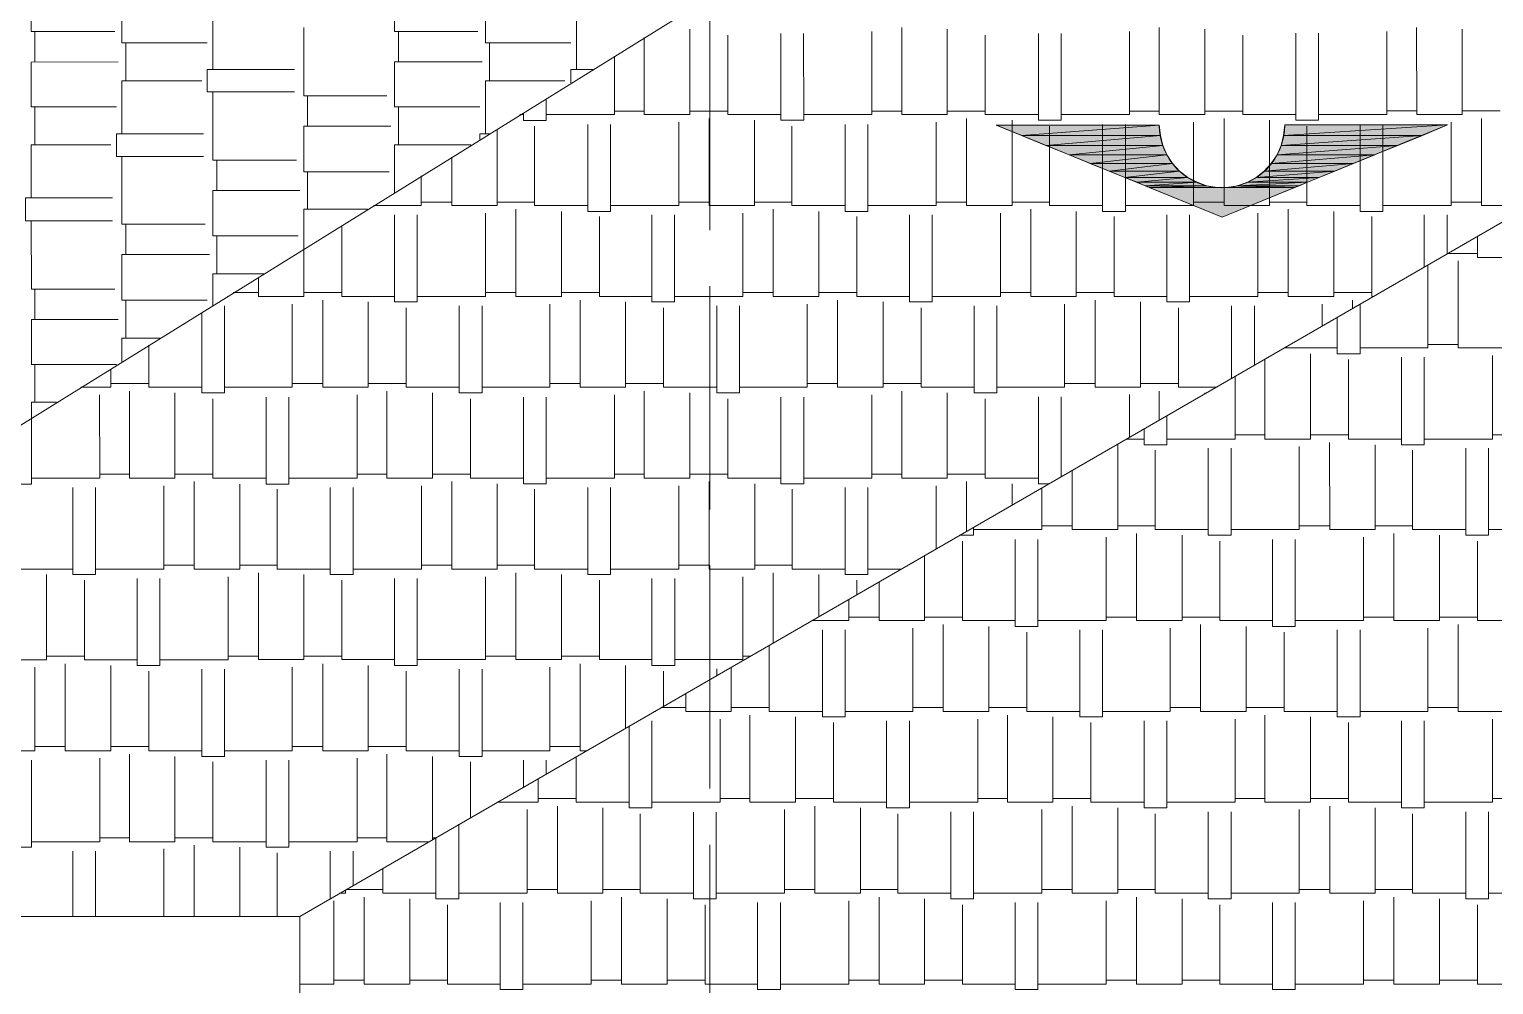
# Model space of a CAD drawing. Header units: metres. Extents: x 14 to 155, y 0 to 125.
# Drawn here: x 105.576 to 109.506, y 99.608 to 102.173 of the extents above; entities that cross this region are included whole.
import ezdxf

# ---------------------------------------------------------------- set-up
doc = ezdxf.new("R2010")
doc.units = ezdxf.units.M
doc.layers.add('PDF2_Geometry', color=7, linetype='Continuous', true_color=0xffbe80)
doc.layers.add('PDF2_Solid Fills', color=7, linetype='Continuous')

msp = doc.modelspace()

# ---------------------------------------------------------------- linework, layer by layer
at = {"layer": 'PDF2_Geometry', "color": 0, "lineweight": 5}
msp.add_lwpolyline([(106.3024, 99.7912), (103.4275, 99.7911), (103.427, 112.3918), (114.5739, 112.3922), (114.5744, 99.7915), (113.7253, 99.7915), (113.7253, 98.1903), (106.3025, 98.19)], close=True, dxfattribs=at)
for points in [[(103.4276, 99.7911), (108.6116, 103.0092), (114.5744, 99.7915)], [(106.3024, 99.7912), (110.0138, 101.9345), (113.7253, 99.7915)]]:
    msp.add_lwpolyline(points, dxfattribs=at)
at = {"layer": 'PDF2_Geometry', "color": 0, "lineweight": 0}
for points in [[(105.5816, 102.3495), (105.5816, 102.1662), (105.8057, 102.1662)], [(106.5561, 102.3495), (106.5561, 102.1663), (106.7802, 102.1663)], [(106.0596, 102.2587), (105.8245, 102.2587), (105.8245, 102.1365)], [(107.034, 102.2587), (106.8005, 102.2587), (106.8005, 102.1365)], [(107.4021, 102.2336), (107.4022, 101.6336)], [(106.282, 102.2069), (106.0689, 102.2069), (106.0689, 102.0643)], [(107.258, 102.207), (107.0449, 102.207), (107.0449, 102.0644)], [(105.5911, 102.1662), (105.5911, 102.0847)], [(106.3133, 102.1772), (106.3133, 101.9939), (106.5358, 101.9939)], [(106.5671, 102.1663), (106.5671, 102.0848)], [(107.2266, 102.1506), (107.2266, 101.9438), (107.3488, 101.9438)], [(107.3489, 101.9438), (107.3489, 102.1726)], [(107.4507, 102.1569), (107.4507, 101.9438), (107.5933, 101.9438)], [(107.5933, 102.1616), (107.5933, 101.9282), (107.6544, 101.9282)], [(107.6544, 101.9282), (107.6543, 102.1616)], [(107.6544, 101.9438), (107.8376, 101.9438), (107.8376, 102.1663)], [(107.9176, 102.1773), (107.9176, 101.9438), (108.0398, 101.9438), (108.0398, 102.1726)], [(108.1416, 102.1569), (108.1416, 101.9438), (108.2842, 101.9438)], [(108.2842, 102.1616), (108.2842, 101.9282), (108.3453, 101.9282), (108.3453, 102.1616)], [(108.3453, 101.9438), (108.5286, 101.9439), (108.5286, 102.1663)], [(108.6085, 102.1773), (108.6085, 101.9439), (108.7306, 101.9439), (108.7306, 102.1726)], [(108.8325, 102.157), (108.8326, 101.9439), (108.9752, 101.9439)], [(108.9751, 102.1617), (108.9751, 101.9282), (109.0362, 101.9282), (109.0362, 102.1617)], [(109.0362, 101.9439), (109.2195, 101.9439), (109.2195, 102.1664)], [(109.2993, 102.1773), (109.2994, 101.9439), (109.4215, 101.9439)], [(109.4216, 101.9439), (109.4216, 102.1726)], [(105.8245, 102.1364), (106.0533, 102.1364)], [(105.8355, 102.1364), (105.8355, 102.0346)], [(106.8005, 102.1365), (107.0293, 102.1365)], [(106.8115, 102.1365), (106.8115, 102.0346)], [(105.8151, 102.0848), (105.5816, 102.0847), (105.5816, 101.9641), (105.8104, 101.9641)], [(106.2883, 102.0644), (106.0532, 102.0644), (106.0532, 102.0049), (106.2883, 102.0049)], [(106.7912, 102.0848), (106.5561, 102.0848), (106.5561, 101.9641), (106.7849, 101.9641)], [(106.9635, 101.9438), (107.1468, 101.9438), (107.1468, 102.1005)], [(107.0888, 102.0645), (107.0293, 102.0645), (107.0293, 102.0285)], [(106.0392, 102.0346), (105.8245, 102.0346), (105.8246, 101.892)], [(107.0136, 102.0346), (106.8005, 102.0346), (106.8005, 101.892)], [(106.0689, 102.0049), (106.0689, 101.8216), (106.293, 101.8216)], [(106.3227, 101.9939), (106.3227, 101.9125)], [(106.9023, 101.9485), (106.9023, 101.9281), (106.9635, 101.9281), (106.9635, 101.9861)], [(105.5911, 101.9641), (105.5911, 101.8623)], [(106.5671, 101.9641), (106.5671, 101.8623)], [(106.893, 101.9438), (106.9023, 101.9438)], [(107.1468, 101.9532), (107.2266, 101.9532)], [(107.3489, 101.9532), (107.4507, 101.9532)], [(107.8376, 101.9532), (107.9175, 101.9532)], [(108.0398, 101.9532), (108.1416, 101.9532)], [(108.5286, 101.9532), (108.6085, 101.9532)], [(108.7306, 101.9532), (108.8325, 101.9532)], [(109.2195, 101.9533), (109.2994, 101.9533)], [(109.4216, 101.9533), (109.5234, 101.9533)], [(106.5467, 101.9125), (106.3133, 101.9125), (106.3133, 101.7903)], [(106.7097, 101.8294), (106.7097, 101.6994), (106.8319, 101.6994), (106.8318, 101.9046)], [(106.9322, 101.9125), (106.9322, 101.6994), (107.0748, 101.6994)], [(107.0747, 101.9172), (107.0747, 101.6837), (107.1358, 101.6837), (107.1358, 101.9172)], [(107.1358, 101.6994), (107.3191, 101.6994), (107.3191, 101.9235)], [(107.4006, 101.9328), (107.4006, 101.6994), (107.5227, 101.6994)], [(107.5228, 101.6994), (107.5228, 101.9282)], [(107.623, 101.9125), (107.623, 101.6994), (107.7656, 101.6994)], [(107.7656, 101.9172), (107.7656, 101.6838), (107.8268, 101.6838)], [(107.8267, 101.6838), (107.8267, 101.9172)], [(108.0101, 101.6994), (108.0101, 101.9235)], [(108.0915, 101.9329), (108.0915, 101.6994), (108.2137, 101.6994), (108.2137, 101.9282)], [(108.3139, 101.9125), (108.3139, 101.6994), (108.4565, 101.6994)], [(108.4565, 101.9172), (108.4565, 101.6838), (108.5176, 101.6838), (108.5176, 101.9172)], [(108.5176, 101.6994), (108.7009, 101.6994), (108.7009, 101.9235)], [(108.7824, 101.9329), (108.7824, 101.6994), (108.9046, 101.6995), (108.9046, 101.9282)], [(109.0049, 101.9126), (109.0049, 101.6995), (109.1475, 101.6995)], [(109.1474, 101.9173), (109.1474, 101.6838), (109.2085, 101.6838), (109.2085, 101.9173)], [(109.2085, 101.6995), (109.3918, 101.6995), (109.3918, 101.9235)], [(109.4733, 101.9329), (109.4733, 101.6995), (109.5954, 101.6995), (109.5954, 101.9282)], [(106.0438, 101.892), (105.8104, 101.892), (105.8104, 101.8309)], [(106.8115, 101.892), (106.7849, 101.892), (106.7849, 101.8764)], [(105.7947, 101.8623), (105.5816, 101.8623), (105.5816, 101.7197)], [(105.8104, 101.831), (106.0438, 101.831)], [(105.8246, 101.831), (105.8246, 101.6493)], [(106.7613, 101.8623), (106.5561, 101.8623), (106.5561, 101.7339)], [(106.0798, 101.8216), (106.0799, 101.7401)], [(106.3133, 101.7902), (106.5421, 101.7902)], [(106.3227, 101.7902), (106.3227, 101.69)], [(106.4998, 101.6994), (106.6282, 101.6994), (106.6282, 101.7792)], [(105.7994, 101.7197), (105.566, 101.7197), (105.566, 101.6585)], [(106.3023, 101.74), (106.0689, 101.74), (106.0689, 101.6179), (106.2976, 101.6179)], [(106.6282, 101.7087), (106.7097, 101.7087)], [(106.8319, 101.7087), (106.9321, 101.7088)], [(107.3191, 101.7088), (107.4006, 101.7088)], [(107.5228, 101.7088), (107.623, 101.7088)], [(108.0101, 101.7088), (108.0915, 101.7088)], [(108.2137, 101.7088), (108.3139, 101.7088)], [(108.7009, 101.7088), (108.7824, 101.7088)], [(108.9046, 101.7088), (109.0048, 101.7088)], [(109.3918, 101.7088), (109.4733, 101.7088)], [(106.484, 101.69), (106.3133, 101.69), (106.3133, 101.5835)], [(106.5561, 101.6743), (106.5561, 101.4409), (106.6173, 101.4409), (106.6173, 101.6743)], [(106.6173, 101.4549), (106.8006, 101.455), (106.8005, 101.679)], [(106.882, 101.69), (106.882, 101.455), (107.0042, 101.455), (107.0042, 101.6837)], [(107.1061, 101.6696), (107.1061, 101.455), (107.2471, 101.455)], [(107.2471, 101.6744), (107.2471, 101.4409), (107.3082, 101.4409)], [(107.3081, 101.455), (107.4914, 101.455), (107.4914, 101.6791)], [(107.3081, 101.4409), (107.3081, 101.6744)], [(107.5729, 101.69), (107.5729, 101.455), (107.6951, 101.455)], [(107.6952, 101.455), (107.6951, 101.6837)], [(107.797, 101.6696), (107.797, 101.455), (107.938, 101.455)], [(107.8267, 101.6994), (108.01, 101.6994)], [(107.938, 101.6744), (107.938, 101.4409), (107.9991, 101.4409), (107.9991, 101.6744)], [(107.9991, 101.455), (108.1824, 101.455), (108.1824, 101.6791)], [(108.2639, 101.6901), (108.2639, 101.455), (108.386, 101.455), (108.386, 101.6838)], [(108.4878, 101.6696), (108.4878, 101.455), (108.6288, 101.455)], [(108.6288, 101.6744), (108.6288, 101.441), (108.69, 101.441), (108.69, 101.6744)], [(108.69, 101.455), (108.8733, 101.455), (108.8733, 101.6791)], [(108.9547, 101.6901), (108.9547, 101.455), (109.0769, 101.455), (109.0769, 101.6838)], [(109.1788, 101.6696), (109.1788, 101.455), (109.1835, 101.455)], [(109.3197, 101.5349), (109.3197, 101.6743)], [(109.3808, 101.5694), (109.3808, 101.6744)], [(105.566, 101.6586), (105.7994, 101.6586)], [(105.5816, 101.6586), (105.5817, 101.4753)], [(105.8246, 101.6492), (106.0486, 101.6492)], [(105.8355, 101.6492), (105.8355, 101.5677)], [(106.4151, 101.6461), (106.4151, 101.4549), (106.5561, 101.4549)], [(106.0799, 101.6179), (106.0799, 101.5161)], [(109.4623, 101.6165), (109.4623, 101.5601), (109.6033, 101.5601)], [(106.0596, 101.5677), (105.8246, 101.5677), (105.8246, 101.4455), (106.0533, 101.4456)], [(106.1911, 101.5066), (106.1911, 101.4549), (106.3133, 101.4549), (106.3133, 101.5834)], [(109.384, 101.571), (109.4624, 101.571)], [(106.2052, 101.5161), (106.0689, 101.5161), (106.0689, 101.4315)], [(109.3292, 101.3172), (109.3292, 101.5397)], [(109.4107, 101.5507), (109.4107, 101.3172), (109.5328, 101.3172), (109.5328, 101.546)], [(105.5817, 101.4753), (105.8057, 101.4753)], [(105.5911, 101.4753), (105.5911, 101.3938)], [(107.4022, 101.4832), (107.4022, 100.8832)], [(105.8355, 101.4455), (105.8355, 101.3437)], [(106.1003, 101.2121), (106.282, 101.2121), (106.282, 101.4346)], [(106.1081, 101.4549), (106.1097, 101.4549), (106.1097, 101.4565)], [(106.1237, 101.4659), (106.1911, 101.4659)], [(106.3133, 101.4659), (106.4151, 101.4659)], [(106.3635, 101.4456), (106.3635, 101.2121), (106.4856, 101.2121), (106.4856, 101.4409)], [(106.7912, 101.2121), (106.9729, 101.2121), (106.9729, 101.4346)], [(106.8006, 101.4659), (106.882, 101.4659)], [(107.0042, 101.4659), (107.106, 101.4659)], [(107.0543, 101.4456), (107.0544, 101.2121), (107.1765, 101.2121)], [(107.1766, 101.2121), (107.1766, 101.4409)], [(107.4914, 101.466), (107.5729, 101.466)], [(107.6638, 101.2122), (107.6638, 101.4346)], [(107.6952, 101.466), (107.797, 101.466)], [(107.7453, 101.4456), (107.7453, 101.2122), (107.8675, 101.2122), (107.8675, 101.4409)], [(108.1824, 101.466), (108.2639, 101.466)], [(108.3547, 101.2122), (108.3547, 101.4347)], [(108.386, 101.466), (108.4878, 101.466)], [(108.4362, 101.4456), (108.4362, 101.2122), (108.5584, 101.2122), (108.5583, 101.441)], [(108.8733, 101.466), (108.9547, 101.466)], [(109.0456, 101.3768), (109.0456, 101.4347)], [(109.0769, 101.466), (109.1787, 101.466)], [(109.1271, 101.4237), (109.1271, 101.4457)], [(109.1474, 101.3016), (109.1474, 101.4347)], [(105.8151, 101.3938), (105.5817, 101.3938), (105.5817, 101.2731)], [(106.0392, 101.4126), (106.0392, 101.1964), (106.1003, 101.1964), (106.1003, 101.4299)], [(106.5875, 101.4252), (106.5876, 101.2121), (106.7302, 101.2121)], [(106.73, 101.4299), (106.7301, 101.1965), (106.7912, 101.1965), (106.7912, 101.4299)], [(107.2784, 101.4253), (107.2784, 101.2121), (107.421, 101.2122)], [(107.4209, 101.4299), (107.4209, 101.1965), (107.4821, 101.1965), (107.4821, 101.4299)], [(107.9693, 101.4253), (107.9693, 101.2122), (108.1119, 101.2122)], [(108.1119, 101.43), (108.1119, 101.1965), (108.173, 101.1965)], [(108.1729, 101.1965), (108.1729, 101.43)], [(108.6602, 101.4253), (108.6602, 101.2122), (108.7604, 101.2122)], [(108.8028, 101.2357), (108.8028, 101.43)], [(108.8639, 101.2702), (108.8639, 101.4299)], [(109.0864, 101.3987), (109.0864, 101.3016), (109.1475, 101.3016)], [(105.928, 101.3437), (105.8246, 101.3437), (105.8246, 101.2811)], [(105.8966, 101.3249), (105.8966, 101.2121), (106.0392, 101.2121)], [(108.9438, 101.3172), (109.0864, 101.3172)], [(108.9438, 101.3172), (108.9438, 101.3172)], [(109.1474, 101.3172), (109.3291, 101.3172)], [(109.3292, 101.3266), (109.4107, 101.3266)], [(108.8921, 101.2874), (108.8921, 101.0728), (109.0143, 101.0728), (109.0143, 101.3016)], [(109.1161, 101.2859), (109.1161, 101.0728), (109.2587, 101.0728)], [(109.2587, 101.2922), (109.2587, 101.0572), (109.3198, 101.0572)], [(109.3197, 101.0572), (109.3197, 101.2922)], [(109.5031, 101.0728), (109.5031, 101.2969)], [(105.5817, 101.2732), (105.8104, 101.2732)], [(105.5911, 101.2732), (105.5911, 101.1714)], [(105.7149, 101.2121), (105.7948, 101.2121), (105.7948, 101.2607)], [(108.6289, 101.0728), (108.8122, 101.0728), (108.8121, 101.2404)], [(105.7948, 101.2215), (105.8966, 101.2215)], [(105.8449, 101.2011), (105.8449, 100.9677), (105.9671, 100.9677), (105.9671, 101.1964)], [(106.282, 101.2215), (106.3635, 101.2215)], [(106.4856, 101.2215), (106.5875, 101.2215)], [(106.5358, 101.2012), (106.5358, 100.9677), (106.658, 100.9677), (106.658, 101.1965)], [(106.9729, 101.2215), (107.0544, 101.2215)], [(107.1766, 101.2215), (107.2784, 101.2215)], [(107.2267, 101.2012), (107.2267, 100.9677), (107.3488, 100.9677)], [(107.4821, 101.2122), (107.6638, 101.2122)], [(107.6638, 101.2215), (107.7453, 101.2215)], [(107.8675, 101.2215), (107.9693, 101.2216)], [(107.9176, 101.2012), (107.9176, 100.9678), (108.0398, 100.9678), (108.0398, 101.1965)], [(108.1729, 101.2122), (108.3546, 101.2122)], [(108.3547, 101.2216), (108.4362, 101.2216)], [(108.5584, 101.2216), (108.6602, 101.2216)], [(108.6085, 101.1244), (108.6085, 101.2012)], [(105.6491, 101.1714), (105.5817, 101.1714), (105.5817, 101.1291)], [(105.7651, 100.9677), (105.765, 101.1917)], [(106.0689, 101.1808), (106.0689, 100.9677), (106.2115, 100.9677)], [(106.2115, 101.1855), (106.2115, 100.952), (106.2726, 100.952), (106.2726, 101.1855)], [(106.2726, 100.9677), (106.4559, 100.9677), (106.4559, 101.1918)], [(106.7599, 101.1808), (106.7599, 100.9677), (106.9025, 100.9677)], [(106.9024, 101.1855), (106.9024, 100.9521), (106.9635, 100.9521), (106.9635, 101.1855)], [(106.9635, 100.9677), (107.1468, 100.9677), (107.1468, 101.1918)], [(107.3489, 100.9677), (107.3489, 101.1965)], [(107.4507, 101.1808), (107.4508, 100.9677), (107.5934, 100.9677)], [(107.5933, 101.1855), (107.5934, 100.9521), (107.6545, 100.9521)], [(107.6544, 100.9677), (107.8377, 100.9678), (107.8377, 101.1918)], [(107.6544, 100.9521), (107.6544, 101.1855)], [(108.1416, 101.1809), (108.1416, 100.9678), (108.2842, 100.9678)], [(108.2842, 101.1856), (108.2842, 100.9521), (108.3124, 100.9521)], [(108.3454, 100.971), (108.3453, 101.1856)], [(108.5286, 101.0775), (108.5286, 101.1919)], [(108.7307, 101.195), (108.7307, 101.1965)], [(105.5817, 100.952), (105.5817, 101.129)], [(108.5677, 101.0994), (108.5677, 101.0571), (108.6289, 101.0571), (108.6289, 101.1355)], [(105.5206, 101.0914), (105.5206, 100.952), (105.5818, 100.952)], [(108.8122, 101.0838), (108.892, 101.0838)], [(109.0143, 101.0838), (109.1161, 101.0838)], [(109.5031, 101.0838), (109.583, 101.0838)], [(108.3751, 100.9882), (108.3751, 100.83), (108.4972, 100.83), (108.4972, 101.0571)], [(108.5208, 101.0728), (108.5677, 101.0728)], [(108.5976, 101.0431), (108.5976, 100.83), (108.7402, 100.83)], [(108.7402, 101.0478), (108.7402, 100.8143), (108.8013, 100.8143)], [(108.8012, 100.83), (108.9845, 100.83), (108.9845, 101.0525)], [(108.8012, 100.8143), (108.8012, 101.0478)], [(109.0659, 101.0634), (109.066, 100.83), (109.1881, 100.83)], [(109.1882, 100.83), (109.1882, 101.0572)], [(109.2884, 101.0431), (109.2884, 100.83), (109.431, 100.83)], [(109.3197, 101.0728), (109.503, 101.0728)], [(109.431, 101.0478), (109.431, 100.8143), (109.4922, 100.8143), (109.4922, 101.0478)], [(109.4922, 100.83), (109.6754, 100.83), (109.6754, 101.0525)], [(105.5817, 100.9677), (105.765, 100.9677)], [(105.7651, 100.9786), (105.8449, 100.9786)], [(105.9671, 100.9787), (106.0689, 100.9787)], [(106.4559, 100.9787), (106.5358, 100.9787)], [(106.658, 100.9787), (106.7598, 100.9787)], [(107.1468, 100.9787), (107.2267, 100.9787)], [(107.3489, 100.9787), (107.4508, 100.9787)], [(107.8377, 100.9787), (107.9176, 100.9787)], [(108.0398, 100.9787), (108.1416, 100.9787)], [(105.5504, 100.9379), (105.5504, 100.7233), (105.693, 100.7233)], [(105.693, 100.9426), (105.693, 100.7092), (105.7541, 100.7092), (105.7541, 100.9426)], [(105.7541, 100.7233), (105.9374, 100.7233), (105.9374, 100.9473)], [(106.0188, 100.9583), (106.0189, 100.7233), (106.141, 100.7233), (106.141, 100.952)], [(106.2413, 100.9379), (106.2413, 100.7233), (106.3839, 100.7233)], [(106.3838, 100.9427), (106.3838, 100.7092), (106.445, 100.7092), (106.445, 100.9427)], [(106.445, 100.7233), (106.6283, 100.7233), (106.6283, 100.9474)], [(106.7097, 100.9583), (106.7097, 100.7233), (106.8319, 100.7233), (106.8319, 100.9521)], [(106.9322, 100.9379), (106.9322, 100.7233), (107.0748, 100.7233)], [(107.0747, 100.9427), (107.0747, 100.7092), (107.1358, 100.7092), (107.1358, 100.9427)], [(107.1358, 100.7233), (107.3191, 100.7233), (107.3191, 100.9474)], [(107.4006, 100.9584), (107.4006, 100.7233), (107.5228, 100.7233)], [(107.5229, 100.7233), (107.5229, 100.9521)], [(107.6231, 100.9379), (107.6231, 100.7233), (107.7657, 100.7233)], [(107.7657, 100.9427), (107.7657, 100.7093), (107.8268, 100.7093)], [(107.8267, 100.7093), (107.8267, 100.9427)], [(108.0101, 100.7782), (108.0101, 100.9474)], [(108.0916, 100.8253), (108.0916, 100.9584)], [(108.1103, 100.8299), (108.2936, 100.83), (108.2936, 100.9411)], [(108.2137, 100.8958), (108.2137, 100.9522)], [(108.0727, 100.8143), (108.1103, 100.8143), (108.1103, 100.8362)], [(108.2826, 100.5855), (108.4659, 100.5855), (108.4659, 100.8096)], [(108.2936, 100.8393), (108.3751, 100.8393)], [(108.4972, 100.8393), (108.5975, 100.8393)], [(108.5474, 100.819), (108.5474, 100.5855), (108.6696, 100.5856)], [(108.6697, 100.5856), (108.6697, 100.8143)], [(108.9845, 100.8394), (109.066, 100.8394)], [(109.1569, 100.5856), (109.1569, 100.8096)], [(109.1882, 100.8394), (109.2885, 100.8394)], [(109.2384, 100.819), (109.2384, 100.5856), (109.3605, 100.5856), (109.3605, 100.8143)], [(108.0806, 100.7986), (108.0806, 100.5855), (108.2216, 100.5855)], [(108.2215, 100.8033), (108.2215, 100.5699), (108.2826, 100.5699), (108.2826, 100.8033)], [(108.7715, 100.7987), (108.7715, 100.5856), (108.9125, 100.5856)], [(108.9125, 100.8034), (108.9125, 100.5699), (108.9736, 100.5699)], [(108.9735, 100.5699), (108.9735, 100.8034)], [(109.4623, 100.7987), (109.4624, 100.5856), (109.6034, 100.5856)], [(105.9374, 100.7342), (106.0189, 100.7342)], [(106.141, 100.7342), (106.2412, 100.7342)], [(106.6283, 100.7343), (106.7097, 100.7343)], [(106.8319, 100.7343), (106.9321, 100.7343)], [(107.3191, 100.7343), (107.4006, 100.7343)], [(107.4022, 100.7343), (107.4022, 100.1343)], [(107.5229, 100.7343), (107.6231, 100.7343)], [(107.8565, 100.6889), (107.8565, 100.5855), (107.9787, 100.5855), (107.9787, 100.7594)], [(105.5003, 100.7139), (105.5003, 100.4804), (105.6225, 100.4804), (105.6225, 100.7092)], [(105.7243, 100.6935), (105.7243, 100.4804), (105.8653, 100.4804)], [(105.8653, 100.6982), (105.8653, 100.4648), (105.9264, 100.4648), (105.9264, 100.6982)], [(105.9264, 100.4804), (106.1097, 100.4804), (106.1097, 100.7029)], [(106.1912, 100.7139), (106.1912, 100.4805), (106.3133, 100.4805), (106.3133, 100.7092)], [(106.4152, 100.6936), (106.4152, 100.4805), (106.5562, 100.4805)], [(106.5562, 100.6983), (106.5562, 100.4648), (106.6173, 100.4648), (106.6173, 100.6983)], [(106.6173, 100.4805), (106.8006, 100.4805), (106.8006, 100.703)], [(106.8821, 100.7139), (106.8821, 100.4805), (107.0042, 100.4805), (107.0042, 100.7092)], [(107.1061, 100.6936), (107.1061, 100.4805), (107.2471, 100.4805)], [(107.2471, 100.6983), (107.2471, 100.4648), (107.3083, 100.4648)], [(107.3082, 100.4805), (107.4915, 100.4805), (107.4915, 100.703)], [(107.3082, 100.4648), (107.3082, 100.6983)], [(107.5729, 100.526), (107.5729, 100.714)], [(107.6952, 100.5965), (107.6952, 100.7093)], [(107.797, 100.6544), (107.797, 100.6936)], [(107.8267, 100.7233), (107.9161, 100.7233)], [(107.6763, 100.5855), (107.7751, 100.5855), (107.7751, 100.642)], [(107.7751, 100.5949), (107.8565, 100.5949)], [(107.9787, 100.5949), (108.0805, 100.5949)], [(108.0289, 100.5746), (108.0289, 100.3411), (108.151, 100.3411), (108.151, 100.5699)], [(108.4659, 100.5949), (108.5474, 100.5949)], [(108.6697, 100.5949), (108.7715, 100.5949)], [(108.7197, 100.5746), (108.7197, 100.3411), (108.8419, 100.3411)], [(108.842, 100.3411), (108.842, 100.5699)], [(108.9735, 100.5856), (109.1568, 100.5856)], [(109.1569, 100.5949), (109.2384, 100.5949)], [(109.3605, 100.595), (109.4624, 100.595)], [(109.4107, 100.5746), (109.4107, 100.3412), (109.5329, 100.3412), (109.5329, 100.5699)], [(107.7046, 100.5605), (107.7046, 100.327), (107.7657, 100.327), (107.7657, 100.5605)], [(107.7657, 100.3411), (107.9474, 100.3411), (107.9474, 100.5652)], [(108.2529, 100.5542), (108.2529, 100.3411), (108.3955, 100.3411)], [(108.3954, 100.5605), (108.3954, 100.3271), (108.4566, 100.3271), (108.4566, 100.5605)], [(108.4566, 100.3411), (108.6383, 100.3411), (108.6383, 100.5652)], [(108.9438, 100.5542), (108.9438, 100.3411), (109.0864, 100.3412)], [(109.0864, 100.5605), (109.0864, 100.3271), (109.1475, 100.3271)], [(109.1474, 100.3271), (109.1474, 100.5605)], [(109.3292, 100.3412), (109.3292, 100.5652)], [(105.6225, 100.4899), (105.7243, 100.4899)], [(106.1097, 100.4899), (106.1912, 100.4899)], [(106.3133, 100.4899), (106.4152, 100.4899)], [(106.8006, 100.4899), (106.8821, 100.4899)], [(107.0042, 100.49), (107.106, 100.49)], [(107.4915, 100.49), (107.5118, 100.49)], [(107.562, 100.5197), (107.562, 100.3411), (107.7046, 100.3411)], [(105.5912, 100.2361), (105.5912, 100.4602)], [(105.6726, 100.4696), (105.6726, 100.2361), (105.7948, 100.2361), (105.7948, 100.4649)], [(106.0392, 100.4554), (106.0392, 100.2204), (106.1003, 100.2204), (106.1003, 100.4554)], [(106.1003, 100.2361), (106.282, 100.2361), (106.282, 100.4602)], [(106.3635, 100.4696), (106.3635, 100.2361), (106.4857, 100.2361), (106.4857, 100.4649)], [(106.7301, 100.4554), (106.7301, 100.2204), (106.7912, 100.2204), (106.7912, 100.4554)], [(106.7912, 100.2362), (106.9729, 100.2362), (106.9729, 100.4602)], [(107.0544, 100.4696), (107.0544, 100.2362), (107.0716, 100.2362)], [(107.1766, 100.2972), (107.1766, 100.4648)], [(107.338, 100.3896), (107.338, 100.3411), (107.4602, 100.3411), (107.4601, 100.4602)], [(107.421, 100.4382), (107.421, 100.4555)], [(105.8966, 100.4492), (105.8966, 100.2361), (106.0392, 100.2361)], [(106.5876, 100.4492), (106.5876, 100.2361), (106.7302, 100.2361)], [(107.2785, 100.3551), (107.2785, 100.4492)], [(107.2533, 100.3411), (107.2564, 100.3411)], [(107.2565, 100.3411), (107.2565, 100.3427)], [(107.2722, 100.3521), (107.338, 100.3521)], [(107.4602, 100.3521), (107.562, 100.3521)], [(107.9474, 100.3521), (108.0289, 100.3521)], [(108.151, 100.3521), (108.2528, 100.3521)], [(108.6383, 100.3521), (108.7197, 100.3521)], [(108.842, 100.3521), (108.9438, 100.3521)], [(109.1474, 100.3412), (109.3291, 100.3412)], [(109.3292, 100.3521), (109.4107, 100.3521)], [(107.186, 100.3019), (107.186, 100.0826), (107.2472, 100.0826), (107.2471, 100.316)], [(107.2472, 100.0983), (107.4304, 100.0983), (107.4304, 100.3207)], [(107.5103, 100.3317), (107.5103, 100.0983), (107.6325, 100.0983), (107.6325, 100.327)], [(107.7344, 100.3114), (107.7344, 100.0983), (107.877, 100.0983)], [(107.8769, 100.3161), (107.8769, 100.0826), (107.938, 100.0826), (107.938, 100.3161)], [(107.938, 100.0983), (108.1213, 100.0983), (108.1213, 100.3208)], [(108.2012, 100.3317), (108.2012, 100.0983), (108.3234, 100.0983)], [(108.3234, 100.0983), (108.3234, 100.3271)], [(108.4253, 100.3114), (108.4253, 100.0983), (108.5679, 100.0983)], [(108.5678, 100.3161), (108.5678, 100.0827), (108.6289, 100.0827), (108.6289, 100.3161)], [(108.6289, 100.0983), (108.8122, 100.0983), (108.8122, 100.3208)], [(108.8922, 100.3318), (108.8922, 100.0983), (109.0143, 100.0983), (109.0143, 100.3271)], [(109.1161, 100.3114), (109.1161, 100.0983), (109.2587, 100.0983)], [(109.2587, 100.3161), (109.2587, 100.0827), (109.3199, 100.0827)], [(109.3198, 100.0827), (109.3198, 100.3161)], [(109.5032, 100.0983), (109.5031, 100.3208)], [(105.4094, 100.2361), (105.5911, 100.2361)], [(105.5912, 100.247), (105.6726, 100.247)], [(105.7651, 99.9917), (105.7651, 100.2158)], [(105.7948, 100.247), (105.8966, 100.247)], [(105.845, 100.2267), (105.845, 99.9917), (105.9671, 99.9917), (105.9671, 100.2205)], [(106.2727, 99.9917), (106.456, 99.9917), (106.456, 100.2158)], [(106.282, 100.247), (106.3635, 100.247)], [(106.4857, 100.247), (106.5875, 100.247)], [(106.5358, 100.2268), (106.5358, 99.9917), (106.6486, 99.9917)], [(106.658, 99.998), (106.658, 100.2205)], [(106.9729, 100.247), (107.0544, 100.247)], [(107.0434, 100.2204), (107.0434, 100.0982), (107.186, 100.0983)], [(105.5207, 100.211), (105.5207, 99.9775), (105.5818, 99.9775)], [(105.5817, 99.9775), (105.5817, 100.211)], [(106.0689, 100.2063), (106.069, 99.9917), (106.2116, 99.9917)], [(106.2115, 100.211), (106.2116, 99.9776), (106.2727, 99.9776), (106.2727, 100.211)], [(106.7599, 100.056), (106.7599, 100.2063)], [(106.9024, 100.1389), (106.9024, 100.211)], [(106.9635, 100.1734), (106.9635, 100.211)], [(106.8319, 100.0982), (106.9416, 100.0982), (106.9416, 100.1609)], [(106.9416, 100.1076), (107.0434, 100.1076)], [(107.4304, 100.1076), (107.5103, 100.1076)], [(107.6325, 100.1076), (107.7343, 100.1077)], [(108.1213, 100.1077), (108.2012, 100.1077)], [(108.3234, 100.1077), (108.4253, 100.1077)], [(108.8122, 100.1077), (108.8921, 100.1077)], [(109.0143, 100.1077), (109.1161, 100.1077)], [(109.3198, 100.0983), (109.5031, 100.0983)], [(109.5032, 100.1077), (109.583, 100.1077)], [(106.9119, 99.8538), (106.9119, 100.0779)], [(106.9934, 100.0873), (106.9934, 99.8538), (107.1155, 99.8538), (107.1155, 100.0826)], [(107.2157, 100.0669), (107.2158, 99.8538), (107.3584, 99.8538)], [(107.3583, 100.0716), (107.3584, 99.8382), (107.4195, 99.8382), (107.4195, 100.0716)], [(107.4195, 99.8538), (107.6028, 99.8539), (107.6028, 100.0779)], [(107.6842, 100.0873), (107.6842, 99.8539), (107.8064, 99.8539), (107.8064, 100.0826)], [(107.9067, 100.067), (107.9067, 99.8539), (108.0493, 99.8539)], [(108.0492, 100.0717), (108.0492, 99.8382), (108.1104, 99.8382), (108.1103, 100.0717)], [(108.1104, 99.8539), (108.2936, 99.8539), (108.2936, 100.078)], [(108.3751, 100.0873), (108.3751, 99.8539), (108.4973, 99.8539), (108.4973, 100.0826)], [(108.5976, 100.067), (108.5976, 99.8539), (108.7402, 99.8539)], [(108.7402, 100.0717), (108.7402, 99.8382), (108.8013, 99.8382)], [(108.8012, 99.8539), (108.9845, 99.8539), (108.9845, 100.078)], [(108.8012, 99.8382), (108.8012, 100.0717)], [(109.066, 100.0874), (109.066, 99.8539), (109.1882, 99.8539)], [(109.1882, 99.8539), (109.1882, 100.0827)], [(109.2885, 100.067), (109.2885, 99.8539), (109.4311, 99.8539)], [(109.4311, 100.0717), (109.4311, 99.8383), (109.4922, 99.8383), (109.4922, 100.0717)], [(109.4922, 99.8539), (109.6755, 99.8539), (109.6755, 100.078)], [(106.7285, 99.8382), (106.7285, 100.0387)], [(105.5817, 99.9917), (105.765, 99.9917)], [(105.7651, 100.0027), (105.845, 100.0027)], [(105.9671, 100.0027), (106.069, 100.0027)], [(106.0189, 99.7912), (106.0189, 99.9823)], [(106.456, 100.0027), (106.5358, 100.0027)], [(106.658, 100.0027), (106.6674, 100.0027)], [(106.6675, 100.0027), (106.6675, 99.8382), (106.7286, 99.8382)], [(107.4022, 99.9839), (107.4023, 99.3839)], [(105.693, 99.7912), (105.693, 99.9667)], [(105.7541, 99.7912), (105.7541, 99.9667)], [(105.9374, 99.7912), (105.9374, 99.9729)], [(106.1411, 99.7912), (106.141, 99.9776)], [(106.2414, 99.7912), (106.2414, 99.9619)], [(106.3839, 99.8397), (106.3839, 99.9667)], [(106.445, 99.8742), (106.445, 99.9666)], [(106.5249, 99.9212), (106.5249, 99.8538), (106.6675, 99.8538)], [(106.409, 99.8538), (106.4247, 99.8538), (106.4247, 99.8617)], [(106.4262, 99.8632), (106.5249, 99.8632)], [(106.9119, 99.8632), (106.9934, 99.8632)], [(107.1155, 99.8632), (107.2158, 99.8632)], [(107.6028, 99.8632), (107.6842, 99.8632)], [(107.8064, 99.8632), (107.9066, 99.8632)], [(108.2936, 99.8633), (108.3751, 99.8633)], [(108.4973, 99.8633), (108.5975, 99.8633)], [(108.9845, 99.8633), (109.066, 99.8633)], [(109.1882, 99.8633), (109.2886, 99.8633)], [(106.3024, 99.6094), (106.3933, 99.6094), (106.3933, 99.8335)], [(106.4747, 99.8428), (106.4747, 99.6094), (106.5969, 99.6094)], [(106.597, 99.6094), (106.597, 99.8382)], [(106.6988, 99.8225), (106.6988, 99.6094), (106.8398, 99.6094)], [(106.7285, 99.8538), (106.9118, 99.8538)], [(106.8398, 99.8288), (106.8398, 99.5953), (106.9009, 99.5953), (106.9009, 99.8288)], [(106.9009, 99.6094), (107.0842, 99.6094), (107.0842, 99.8335)], [(107.1657, 99.8429), (107.1657, 99.6094), (107.2879, 99.6094), (107.2879, 99.8382)], [(107.3897, 99.8225), (107.3897, 99.6094), (107.5307, 99.6094)], [(107.5307, 99.8288), (107.5307, 99.5954), (107.5918, 99.5954), (107.5918, 99.8288)], [(107.5918, 99.6094), (107.7751, 99.6094), (107.7751, 99.8335)], [(107.8566, 99.8429), (107.8566, 99.6094), (107.9787, 99.6095), (107.9787, 99.8382)], [(108.0806, 99.8226), (108.0806, 99.6095), (108.2217, 99.6095)], [(108.2215, 99.8288), (108.2216, 99.5954), (108.2827, 99.5954), (108.2827, 99.8288)], [(108.2827, 99.6095), (108.466, 99.6095), (108.466, 99.8335)], [(108.5474, 99.8429), (108.5474, 99.6095), (108.6696, 99.6095)], [(108.6697, 99.6095), (108.6697, 99.8382)], [(108.7715, 99.8226), (108.7715, 99.6095), (108.9125, 99.6095)], [(108.9125, 99.8289), (108.9125, 99.5954), (108.9737, 99.5954)], [(108.9736, 99.5954), (108.9736, 99.8289)], [(109.1569, 99.6095), (109.1569, 99.8336)], [(109.2384, 99.8429), (109.2384, 99.6095), (109.3606, 99.6095), (109.3606, 99.8383)], [(109.4624, 99.8226), (109.4624, 99.6095), (109.6034, 99.6095)], [(106.3933, 99.6204), (106.4747, 99.6204)], [(106.597, 99.6204), (106.6988, 99.6204)], [(107.0842, 99.6204), (107.1657, 99.6204)], [(107.2879, 99.6204), (107.3897, 99.6204)], [(107.7751, 99.6204), (107.8566, 99.6204)], [(107.9787, 99.6204), (108.0806, 99.6204)], [(108.466, 99.6204), (108.5474, 99.6204)], [(108.6697, 99.6204), (108.7715, 99.6205)], [(108.9736, 99.6095), (109.1568, 99.6095)], [(109.1569, 99.6205), (109.2384, 99.6205)], [(109.3606, 99.6205), (109.4624, 99.6205)]]:
    msp.add_lwpolyline(points, dxfattribs=at)
for points in [[(108.2387, 101.8874), (108.6085, 101.9156), (108.1713, 101.9156)], [(108.6116, 101.8874), (108.2387, 101.8874), (108.6085, 101.9156)], [(109.315, 101.8874), (108.9422, 101.8874), (109.3824, 101.9157)], [(108.9422, 101.8874), (109.3824, 101.9157), (108.9453, 101.9157)], [(108.3045, 101.8608), (108.6116, 101.8874), (108.2387, 101.8874)], [(108.6179, 101.8608), (108.3045, 101.8608), (108.6116, 101.8874)], [(109.2492, 101.8608), (108.9359, 101.8608), (109.315, 101.8874)], [(108.9359, 101.8608), (109.315, 101.8874), (108.9422, 101.8874)], [(108.3672, 101.8357), (108.6179, 101.8608), (108.3045, 101.8608)], [(108.6288, 101.8358), (108.3672, 101.8357), (108.6179, 101.8608)], [(108.4236, 101.8122), (108.6288, 101.8358), (108.3672, 101.8357)], [(108.6445, 101.8122), (108.4236, 101.8122), (108.6288, 101.8358)], [(109.1302, 101.8122), (108.9093, 101.8122), (109.1867, 101.8358)], [(108.9093, 101.8122), (109.1867, 101.8358), (108.925, 101.8358)], [(109.1866, 101.8358), (108.9249, 101.8358), (109.2492, 101.8608)], [(108.9249, 101.8358), (109.2492, 101.8608), (108.9359, 101.8608)], [(108.4738, 101.7919), (108.6445, 101.8122), (108.4236, 101.8122)], [(108.6633, 101.7919), (108.4738, 101.7919), (108.6445, 101.8122)], [(108.5161, 101.7746), (108.6633, 101.7919), (108.4738, 101.7919)], [(108.6853, 101.7746), (108.5161, 101.7746), (108.6633, 101.7919)], [(109.0378, 101.7746), (108.8686, 101.7746), (109.0801, 101.7919)], [(108.8686, 101.7746), (109.0801, 101.7919), (108.8905, 101.7919)], [(109.0801, 101.7919), (108.8905, 101.7919), (109.1302, 101.8122)], [(108.8905, 101.7919), (109.1302, 101.8122), (108.9093, 101.8122)], [(108.549, 101.7621), (108.6853, 101.7746), (108.5161, 101.7746)], [(108.5708, 101.7527), (108.7103, 101.7621), (108.5489, 101.7621)], [(108.7103, 101.7621), (108.549, 101.7621), (108.6853, 101.7746)], [(108.7353, 101.7527), (108.5708, 101.7527), (108.7103, 101.7621)], [(108.5819, 101.748), (108.7353, 101.7527), (108.5709, 101.7527)], [(108.7636, 101.748), (108.5819, 101.748), (108.7353, 101.7527)], [(108.7777, 101.6681), (108.972, 101.748), (108.5819, 101.748)], [(108.972, 101.748), (108.7903, 101.748), (108.9845, 101.7527)], [(108.7903, 101.748), (108.9845, 101.7527), (108.8184, 101.7527)], [(108.9844, 101.7527), (108.8184, 101.7527), (109.0064, 101.7621)], [(108.8184, 101.7527), (109.0064, 101.7621), (108.845, 101.7621)], [(109.0064, 101.7621), (108.845, 101.7621), (109.0377, 101.7746)], [(108.845, 101.7621), (109.0377, 101.7746), (108.8685, 101.7746)]]:
    msp.add_lwpolyline(points, close=True, dxfattribs=at)
msp.add_lwpolyline([(108.9453, 101.9157), (109.3824, 101.9157), (108.7777, 101.6681), (108.1714, 101.9156), (108.6085, 101.9156, 0.999831)], format="xyb", close=True, dxfattribs=at)
at = {"layer": 'PDF2_Solid Fills', "color": 0, "transparency": 33554559}
for points in [[(108.1714, 101.9156), (108.2387, 101.8873), (108.6085, 101.9156)], [(108.2387, 101.8873), (108.6116, 101.8873), (108.6085, 101.9156)], [(108.9453, 101.9157), (108.9422, 101.8873), (109.3823, 101.9157)], [(108.9422, 101.8873), (109.315, 101.8874), (109.3823, 101.9157)], [(108.2387, 101.8874), (108.3045, 101.8609), (108.6116, 101.8874)], [(108.3045, 101.8609), (108.618, 101.8609), (108.6116, 101.8874)], [(108.9422, 101.8874), (108.9359, 101.8609), (109.315, 101.8874)], [(108.9359, 101.8609), (109.2492, 101.8609), (109.315, 101.8874)], [(108.3045, 101.8608), (108.3673, 101.8357), (108.618, 101.8608)], [(108.3673, 101.8357), (108.6289, 101.8358), (108.618, 101.8608)], [(108.3673, 101.8357), (108.4236, 101.8122), (108.6289, 101.8358)], [(108.4236, 101.8122), (108.6445, 101.8122), (108.6289, 101.8358)], [(108.925, 101.8358), (108.9093, 101.8122), (109.1867, 101.8358)], [(108.9093, 101.8122), (109.1302, 101.8122), (109.1867, 101.8358)], [(108.936, 101.8608), (108.925, 101.8358), (109.2493, 101.8608)], [(108.925, 101.8358), (109.1867, 101.8358), (109.2493, 101.8608)], [(108.4236, 101.8122), (108.4739, 101.7919), (108.6445, 101.8122)], [(108.4738, 101.7919), (108.5161, 101.7746), (108.6632, 101.7919)], [(108.4739, 101.7919), (108.6633, 101.7919), (108.6445, 101.8122)], [(108.5161, 101.7746), (108.6852, 101.7746), (108.6632, 101.7919)], [(108.8904, 101.7919), (108.8685, 101.7746), (109.08, 101.7919)], [(108.8685, 101.7746), (109.0377, 101.7746), (109.08, 101.7919)], [(108.9093, 101.8122), (108.8904, 101.7919), (109.1301, 101.8122)], [(108.8904, 101.7919), (109.0801, 101.7919), (109.1301, 101.8122)], [(108.5161, 101.7747), (108.549, 101.7622), (108.6852, 101.7747)], [(108.549, 101.7622), (108.7103, 101.7622), (108.6852, 101.7747)], [(108.549, 101.7621), (108.5709, 101.7527), (108.7103, 101.7621)], [(108.5709, 101.7527), (108.7353, 101.7527), (108.7103, 101.7621)], [(108.5709, 101.7527), (108.5819, 101.748), (108.7353, 101.7527)], [(108.5819, 101.748), (108.7636, 101.748), (108.7353, 101.7527)], [(108.5819, 101.748), (108.7777, 101.6681), (108.972, 101.748)], [(108.8184, 101.7527), (108.7902, 101.748), (108.9844, 101.7527)], [(108.7902, 101.748), (108.972, 101.748), (108.9844, 101.7527)], [(108.845, 101.7621), (108.8184, 101.7527), (109.0064, 101.7621)], [(108.8184, 101.7527), (108.9844, 101.7527), (109.0064, 101.7621)], [(108.8685, 101.7747), (108.845, 101.7622), (109.0377, 101.7747)], [(108.845, 101.7622), (109.0064, 101.7622), (109.0377, 101.7747)]]:
    msp.add_solid(points, dxfattribs=at)

doc.saveas('drawing.dxf')
